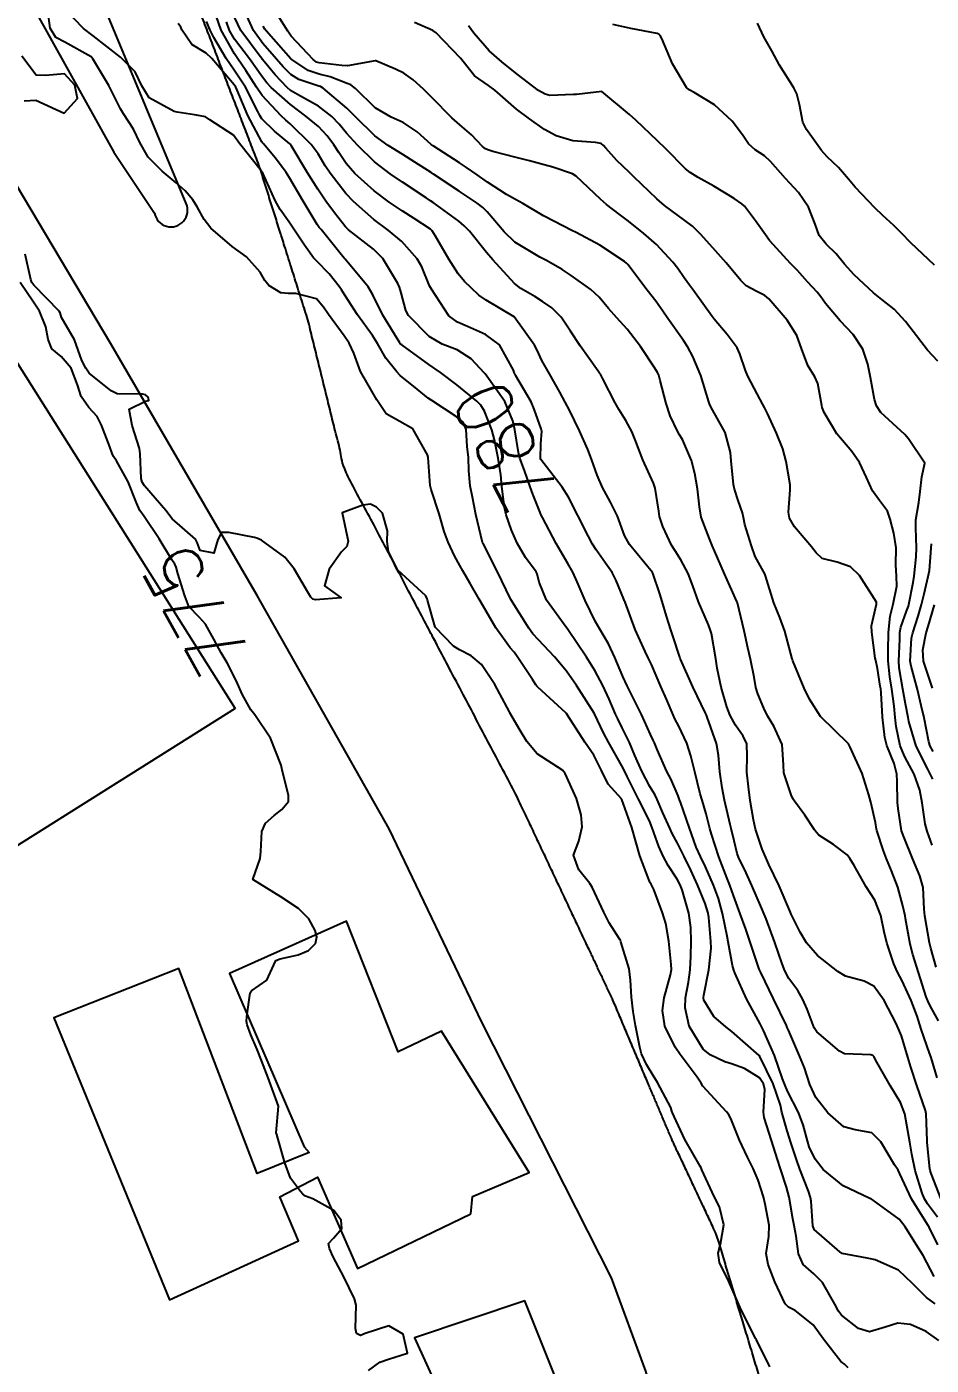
# Model space of a CAD drawing. Header units: metres. Extents: x 307586 to 320046, y 7427249 to 7434250.
# Drawn here: x 319146.4 to 319210.4, y 7429113.6 to 7429208.2 of the extents above; entities that cross this region are included whole.
import ezdxf
from ezdxf.enums import TextEntityAlignment as Align

# ---------------------------------------------------------------- set-up
doc = ezdxf.new("R2010")
doc.units = ezdxf.units.M
doc.header["$MEASUREMENT"] = 0
for name, color, linetype in [('Cotas', 45, 'Continuous'), ('Curvas de Nivel 1m', 11, 'Continuous'), ('Curvas de Nivel 5m', 15, 'Continuous'), ('Edificações', 30, 'Continuous'), ('Vias Primárias', 230, 'Continuous')]:
    doc.layers.add(name, color=color, linetype=linetype)
doc.styles.add('Style-STANDARD', font='STANDARD.shx')

msp = doc.modelspace()

# ---------------------------------------------------------------- linework, layer by layer
at = {"layer": 'Curvas de Nivel 1m', "flags": 128}
for points, elevation in [([(319204.476, 7429113.382), (319204.207, 7429113.628), (319203.967, 7429113.836), (319202.731, 7429115.403), (319201.998, 7429116.42), (319200.719, 7429117.429), (319200.245, 7429117.666), (319200.018, 7429117.912), (319199.293, 7429119.447), (319198.807, 7429120.691), (319198.685, 7429121.454), (319198.857, 7429122.666), (319198.881, 7429123.452), (319198.603, 7429124.949), (319198.477, 7429125.456), (319198.121, 7429126.632), (319197.763, 7429127.464), (319197.347, 7429128.261), (319196.786, 7429129.474), (319196.168, 7429131.01), (319196.005, 7429131.316), (319195.862, 7429131.485), (319194.2, 7429133.288), (319194.068, 7429133.511), (319193.794, 7429133.927), (319192.586, 7429135.526), (319192.231, 7429136.043), (319191.514, 7429137.541), (319191.347, 7429138.627), (319191.465, 7429139.542), (319191.918, 7429141.164), (319191.978, 7429141.535), (319191.954, 7429141.879), (319191.8, 7429143.538), (319191.581, 7429144.787), (319191.336, 7429145.545), (319190.723, 7429147.199), (319190.539, 7429147.558), (319190.482, 7429147.666), (319190.376, 7429147.892), (319189.73, 7429149.567), (319189.485, 7429150.486), (319189.177, 7429151.572), (319188.463, 7429153.559), (319188.453, 7429153.58), (319188.443, 7429153.596), (319187.507, 7429154.647), (319187.037, 7429155.601), (319186.479, 7429156.678), (319185.843, 7429157.617), (319184.624, 7429159.517), (319184.553, 7429159.63), (319184.513, 7429159.679), (319183.947, 7429160.207), (319182.531, 7429161.485), (319182.452, 7429161.571), (319182.393, 7429161.652), (319182.16, 7429162.034), (319181.064, 7429163.672), (319180.846, 7429163.956), (319180.569, 7429164.284), (319179.548, 7429165.69), (319178.607, 7429167.304), (319178.385, 7429167.703), (319177.734, 7429168.824), (319177.234, 7429169.721), (319177.017, 7429170.105), (319176.643, 7429170.78), (319176.182, 7429171.735), (319175.909, 7429172.492), (319175.55, 7429173.741), (319174.972, 7429175.476), (319174.908, 7429175.748), (319174.764, 7429177.719), (319174.76, 7429177.75), (319174.735, 7429177.91), (319173.691, 7429179.761), (319172.758, 7429180.271), (319171.804, 7429180.825), (319171.132, 7429181.795), (319170.782, 7429182.427), (319169.975, 7429183.808), (319169.523, 7429185.106), (319169.182, 7429185.816), (319168.831, 7429186.334), (319167.712, 7429187.837), (319167.372, 7429188.356), (319166.864, 7429188.941), (319165.414, 7429189.318), (319164.867, 7429189.31), (319164.357, 7429189.367), (319163.501, 7429189.891), (319163.22, 7429190.238), (319162.882, 7429190.828), (319161.915, 7429191.91), (319160.904, 7429192.634), (319159.388, 7429193.935), (319158.929, 7429194.549), (319158.442, 7429195.452), (319158.129, 7429195.952), (319157.575, 7429196.587), (319156.955, 7429197.152), (319155.951, 7429197.98), (319154.977, 7429198.948), (319154.371, 7429199.999), (319153.925, 7429200.929), (319153.231, 7429202.017), (319153.018, 7429202.383), (319152.195, 7429204.028), (319151.062, 7429205.913), (319150.93, 7429206.041), (319149.073, 7429207.078), (319148.432, 7429207.425), (319148.044, 7429208.076), (319147.866, 7429209.314)], 777), ([(319210.879, 7429115.307), (319209.992, 7429115.952), (319208.891, 7429116.44), (319208.001, 7429116.533), (319207.09, 7429116.256), (319205.991, 7429115.927), (319205.205, 7429116.162), (319204.008, 7429117.09), (319203.786, 7429117.392), (319203.535, 7429117.878), (319202.669, 7429119.404), (319202.039, 7429120.019), (319201.301, 7429120.677), (319200.964, 7429121.426), (319200.807, 7429122.693), (319200.657, 7429123.431), (319200.564, 7429123.909), (319200.312, 7429125.437), (319200.114, 7429126.16), (319199.689, 7429127.444), (319199.485, 7429128.101), (319199.056, 7429129.451), (319198.54, 7429131.085), (319198.495, 7429131.457), (319198.593, 7429133.06), (319198.496, 7429133.457), (319198.207, 7429133.883), (319197.149, 7429134.535), (319196.217, 7429134.856), (319195.751, 7429135.02), (319194.716, 7429135.503), (319194.229, 7429135.904), (319193.238, 7429137.52), (319192.959, 7429138.83), (319192.981, 7429139.523), (319193.173, 7429140.632), (319193.307, 7429141.52), (319193.354, 7429142.473), (319193.375, 7429143.519), (319193.357, 7429144.495), (319193.211, 7429145.521), (319192.734, 7429147.16), (319192.589, 7429147.528), (319192.377, 7429147.923), (319191.741, 7429148.894), (319191.381, 7429149.545), (319191.081, 7429150.231), (319190.623, 7429151.557), (319190.42, 7429152.045), (319189.651, 7429153.568), (319188.845, 7429155.19), (319188.659, 7429155.578), (319188.468, 7429155.941), (319187.536, 7429157.594), (319187.177, 7429158.277), (319186.542, 7429159.61), (319186.534, 7429159.63), (319186.513, 7429159.665), (319185.251, 7429161.623), (319184.548, 7429162.626), (319183.695, 7429163.639), (319182.575, 7429164.831), (319182.184, 7429165.261), (319181.883, 7429165.661), (319180.613, 7429167.68), (319179.649, 7429169.69), (319178.652, 7429171.651), (319178.638, 7429171.686), (319178.623, 7429171.73), (319178.152, 7429173.708), (319177.897, 7429174.914), (319177.737, 7429175.714), (319177.658, 7429176.777), (319177.619, 7429177.717), (319177.534, 7429178.512), (319177.468, 7429179.719), (319177.256, 7429180.22), (319176.762, 7429180.631), (319175.024, 7429181.747), (319174.776, 7429181.927), (319173.987, 7429182.555), (319172.799, 7429183.523), (319172.544, 7429183.774), (319171.772, 7429184.745), (319171.179, 7429185.795), (319170.831, 7429186.347), (319169.761, 7429187.811), (319168.867, 7429189.213), (319168.637, 7429189.59), (319168.48, 7429189.826), (319167.761, 7429190.716), (319166.891, 7429191.61), (319166.664, 7429191.852), (319166.015, 7429192.75), (319165.269, 7429193.867), (319164.928, 7429194.366), (319164.306, 7429195.249), (319163.957, 7429195.885), (319163.097, 7429197.772), (319163.023, 7429197.899), (319163.002, 7429197.928), (319162.974, 7429197.962), (319161.421, 7429199.916), (319160.999, 7429200.523), (319159.339, 7429201.607), (319159.012, 7429201.805), (319158.913, 7429201.843), (319158.246, 7429201.952), (319157.015, 7429202.139), (319156.797, 7429202.192), (319155.031, 7429203.163), (319154.527, 7429203.998), (319154.041, 7429204.993), (319153.062, 7429205.974), (319153.006, 7429206.021), (319151.078, 7429207.525), (319150.403, 7429208.047), (319149.103, 7429209.399)], 778), ([(319210.823, 7429122.068), (319210.21, 7429123.318), (319210.161, 7429123.396), (319210.085, 7429123.502), (319208.949, 7429125.332), (319208.129, 7429127.096), (319208.012, 7429127.341), (319207.765, 7429127.716), (319206.798, 7429129.354), (319206.159, 7429129.993), (319204.981, 7429130.197), (319204.163, 7429130.419), (319203.031, 7429131.401), (319202.189, 7429132.476), (319201.77, 7429133.416), (319201.378, 7429134.586), (319201.04, 7429135.428), (319200.25, 7429137.244), (319200.174, 7429137.441), (319200.108, 7429137.587), (319199.185, 7429139.451), (319198.291, 7429141.314), (319198.224, 7429141.461), (319198.187, 7429141.57), (319197.538, 7429143.472), (319197.231, 7429144.375), (319196.846, 7429145.482), (319196.362, 7429146.772), (319196.099, 7429147.493), (319195.915, 7429147.957), (319195.327, 7429149.501), (319194.818, 7429151.097), (319194.704, 7429151.507), (319194.428, 7429152.545), (319194.143, 7429153.513), (319194.017, 7429153.944), (319193.631, 7429155.518), (319193.353, 7429156.648), (319193.077, 7429157.524), (319192.505, 7429158.731), (319192.228, 7429159.252), (319192.092, 7429159.536), (319191.617, 7429160.637), (319191.222, 7429161.55), (319190.556, 7429163.092), (319190.335, 7429163.562), (319190.109, 7429164.023), (319189.405, 7429165.572), (319188.696, 7429167.495), (319188.666, 7429167.579), (319188.614, 7429167.719), (319188.077, 7429169.038), (319187.784, 7429169.593), (319187.307, 7429170.268), (319186.649, 7429171.202), (319186.398, 7429171.613), (319186.092, 7429172.185), (319185.366, 7429173.623), (319184.696, 7429174.913), (319184.24, 7429175.635), (319182.732, 7429177.578), (319182.71, 7429177.65), (319182.743, 7429178.686), (319182.808, 7429179.594), (319182.797, 7429179.65), (319182.754, 7429179.763), (319182.265, 7429181.155), (319182.045, 7429181.661), (319180.971, 7429183.507), (319180.875, 7429183.679), (319180.854, 7429183.73), (319180.805, 7429183.892), (319179.805, 7429185.69), (319178.834, 7429186.43), (319177.562, 7429186.999), (319176.847, 7429187.304), (319176.231, 7429187.736), (319175, 7429189.621), (319174.929, 7429189.749), (319174.874, 7429189.86), (319174.325, 7429191.196), (319173.998, 7429191.763), (319172.911, 7429192.988), (319171.932, 7429193.79), (319170.93, 7429194.548), (319169.489, 7429195.815), (319168.951, 7429196.386), (319167.828, 7429197.837), (319167.488, 7429198.352), (319166.986, 7429199.203), (319166.489, 7429199.855), (319165.007, 7429201.311), (319164.71, 7429201.574), (319164.38, 7429201.879), (319163.034, 7429203.326), (319162.638, 7429203.904), (319161.872, 7429205.095), (319161.307, 7429205.918), (319161.068, 7429206.265), (319160.13, 7429207.93), (319159.618, 7429209.425)], 781), ([(319210.779, 7429133.882), (319210.336, 7429135.318), (319210.228, 7429135.627), (319209.644, 7429137.326), (319209.358, 7429138.233), (319208.944, 7429139.333), (319208.287, 7429140.733), (319207.972, 7429141.343), (319207.709, 7429141.939), (319207.233, 7429143.351), (319207.054, 7429144.077), (319206.785, 7429145.363), (319206.359, 7429146.448), (319205.757, 7429147.376), (319204.895, 7429148.878), (319204.595, 7429149.388), (319204.395, 7429149.638), (319203.434, 7429150.368), (319202.409, 7429151.039), (319202.229, 7429151.231), (319202.097, 7429151.415), (319201.402, 7429152.451), (319200.688, 7429153.436), (319200.589, 7429153.583), (319200.447, 7429153.877), (319199.935, 7429155.445), (319199.91, 7429156.007), (319199.809, 7429157.447), (319199.215, 7429158.744), (319198.78, 7429159.457), (319198.518, 7429160.018), (319198.09, 7429161.028), (319197.944, 7429161.469), (319197.821, 7429162.194), (319197.568, 7429163.475), (319197.373, 7429164.28), (319197.123, 7429165.482), (319196.641, 7429167.461), (319196.637, 7429167.49), (319196.63, 7429167.507), (319196.614, 7429167.549), (319195.737, 7429169.499), (319195.025, 7429171.13), (319194.866, 7429171.508), (319194.66, 7429171.984), (319194.085, 7429173.516), (319193.962, 7429174.245), (319193.814, 7429175.519), (319193.633, 7429176.607), (319193.393, 7429177.523), (319192.748, 7429179.012), (319192.555, 7429179.337), (319192.429, 7429179.535), (319191.888, 7429180.667), (319191.605, 7429181.548), (319191.182, 7429183.169), (319191.081, 7429183.556), (319190.992, 7429183.744), (319190.808, 7429184.046), (319189.795, 7429185.57), (319188.841, 7429186.789), (319188.111, 7429187.591), (319187.516, 7429188.257), (319186.867, 7429189.058), (319186.287, 7429189.616), (319184.883, 7429190.602), (319184.258, 7429191.011), (319183.13, 7429191.656), (319182.895, 7429191.774), (319182.678, 7429191.881), (319180.912, 7429192.959), (319180.153, 7429193.688), (319178.937, 7429195.105), (319178.637, 7429195.401), (319178.237, 7429195.711), (319176.955, 7429196.563), (319175.157, 7429197.748), (319174.974, 7429197.866), (319173.822, 7429198.608), (319172.987, 7429199.147), (319171.941, 7429199.791), (319171, 7429200.475), (319169.626, 7429201.814), (319169.022, 7429202.412), (319167.337, 7429203.846), (319167.147, 7429203.951), (319167.044, 7429203.986), (319165.622, 7429204.438), (319165.052, 7429204.792), (319164.518, 7429205.339), (319164.036, 7429205.885), (319163.079, 7429206.986), (319162.427, 7429207.907), (319161.817, 7429209.202)], 784), ([(319210.619, 7429117.911), (319210.023, 7429118.361), (319209.016, 7429119.33), (319208.042, 7429120.275), (319206.398, 7429121.008), (319206.05, 7429121.077), (319205.824, 7429121.137), (319204.423, 7429121.384), (319204.054, 7429121.464), (319203.877, 7429121.571), (319202.079, 7429123.157), (319201.986, 7429123.411), (319201.849, 7429125.162), (319201.812, 7429125.414), (319201.671, 7429125.856), (319201.061, 7429127.426), (319200.813, 7429128.103), (319200.377, 7429129.437), (319200.327, 7429129.61), (319200.16, 7429130.124), (319199.794, 7429131.444), (319199.685, 7429131.94), (319199.171, 7429133.45), (319198.222, 7429135.392), (319198.178, 7429135.46), (319196.248, 7429137.162), (319195.82, 7429137.486), (319194.984, 7429138.223), (319194.272, 7429139.368), (319194.239, 7429139.51), (319194.24, 7429139.543), (319194.275, 7429139.711), (319194.63, 7429141.505), (319194.777, 7429143.042), (319194.761, 7429143.506), (319194.633, 7429145.214), (319194.578, 7429145.508), (319194.353, 7429146.19), (319193.822, 7429147.516), (319193.355, 7429148.549), (319192.883, 7429149.525), (319192.402, 7429150.463), (319192.033, 7429151.16), (319191.859, 7429151.538), (319191.369, 7429152.606), (319190.968, 7429153.552), (319190.794, 7429153.902), (319190.452, 7429154.467), (319189.872, 7429155.566), (319189.387, 7429156.663), (319189.005, 7429157.575), (319188.503, 7429158.61), (319188.175, 7429159.251), (319188.025, 7429159.587), (319187.579, 7429160.649), (319187.122, 7429161.601), (319186.549, 7429162.664), (319185.962, 7429163.616), (319184.649, 7429165.563), (319184.605, 7429165.63), (319184.583, 7429165.658), (319183.15, 7429167.645), (319182.626, 7429168.922), (319182.477, 7429169.498), (319182.4, 7429169.653), (319181.646, 7429170.668), (319181.07, 7429171.674), (319180.667, 7429172.588), (319180.299, 7429173.684), (319180.181, 7429174.192), (319179.97, 7429175.687), (319179.899, 7429176.504), (319179.724, 7429177.69), (319179.464, 7429178.974), (319179.273, 7429179.695), (319178.766, 7429181.004), (319178.496, 7429181.43), (319178.21, 7429181.708), (319176.79, 7429182.874), (319175.631, 7429183.742), (319174.808, 7429184.305), (319172.897, 7429185.695), (319172.823, 7429185.75), (319172.761, 7429185.834), (319171.558, 7429187.793), (319170.867, 7429189.222), (319170.527, 7429189.803), (319168.892, 7429191.753), (319168.86, 7429191.788), (319168.833, 7429191.821), (319168.534, 7429192.189), (319167.191, 7429193.846), (319167.072, 7429193.996), (319166.927, 7429194.21), (319165.921, 7429195.86), (319164.967, 7429197.49), (319164.725, 7429197.874), (319163.983, 7429198.885), (319163.131, 7429199.898), (319163.061, 7429199.966), (319162.994, 7429200.051), (319162.008, 7429201.91), (319161.271, 7429203.687), (319161.16, 7429203.919), (319161.045, 7429204.084), (319159.47, 7429205.936), (319159.069, 7429206.313), (319158.044, 7429206.922), (319157.354, 7429207.966), (319157.272, 7429208.154), (319157.09, 7429208.415)], 779), ([(319210.807, 7429124.026), (319210.099, 7429124.964), (319209.876, 7429125.322), (319209.7, 7429125.733), (319209.223, 7429127.329), (319208.986, 7429128.49), (319208.848, 7429129.333), (319208.562, 7429130.943), (319208.476, 7429131.337), (319208.185, 7429132.125), (319207.455, 7429133.347), (319206.42, 7429135.159), (319206.305, 7429135.359), (319206.224, 7429135.453), (319206.08, 7429135.508), (319204.226, 7429135.58), (319203.86, 7429135.762), (319202.249, 7429137.127), (319202.074, 7429137.413), (319201.581, 7429138.736), (319201.272, 7429139.425), (319200.91, 7429140.062), (319200.288, 7429140.911), (319199.994, 7429141.443), (319199.809, 7429141.936), (319199.291, 7429143.45), (319198.676, 7429145.12), (319198.539, 7429145.458), (319198.349, 7429145.887), (319197.668, 7429147.471), (319197.272, 7429148.367), (319196.728, 7429149.485), (319196.635, 7429149.726), (319196.404, 7429150.623), (319196.197, 7429151.492), (319196.129, 7429151.781), (319195.737, 7429153.497), (319195.573, 7429154.378), (319195.407, 7429155.501), (319195.295, 7429156.687), (319195.17, 7429157.503), (319194.511, 7429159.365), (319194.446, 7429159.511), (319194.375, 7429159.651), (319193.485, 7429161.52), (319192.61, 7429163.482), (319192.589, 7429163.53), (319192.564, 7429163.614), (319192.092, 7429165.052), (319191.926, 7429165.54), (319191.627, 7429166.515), (319191.332, 7429167.549), (319191.164, 7429168.097), (319190.659, 7429169.56), (319190.649, 7429169.575), (319190.633, 7429169.598), (319189.009, 7429171.576), (319188.662, 7429172.214), (319188.156, 7429173.588), (319187.668, 7429174.571), (319187.099, 7429175.604), (319186.716, 7429176.487), (319186.321, 7429177.614), (319186.065, 7429178.291), (319185.473, 7429179.623), (319184.767, 7429181.068), (319184.471, 7429181.633), (319184.081, 7429182.339), (319183.343, 7429183.645), (319182.812, 7429184.592), (319182.486, 7429185.321), (319182.301, 7429185.658), (319180.853, 7429187.68), (319178.864, 7429188.849), (319178.365, 7429189.204), (319177.802, 7429189.716), (319177.331, 7429190.177), (319176.883, 7429190.714), (319176.239, 7429191.737), (319175.283, 7429193.381), (319175.046, 7429193.749), (319174.924, 7429193.863), (319173.785, 7429194.62), (319172.937, 7429195.177), (319172.008, 7429195.789), (319170.955, 7429196.581), (319169.588, 7429197.814), (319168.98, 7429198.505), (319168.451, 7429199.291), (319168.099, 7429199.833), (319167.621, 7429200.462), (319167.006, 7429201.132), (319166.123, 7429201.859), (319165.025, 7429202.678), (319163.656, 7429203.891), (319163.359, 7429204.208), (319163.05, 7429204.611), (319162.125, 7429205.909), (319161.084, 7429207.294), (319160.707, 7429207.924), (319160.497, 7429208.528)], 782), ([(319211.048, 7429125.306), (319210.342, 7429127.104), (319210.286, 7429127.318), (319210.265, 7429127.449), (319210.146, 7429128.61), (319210.063, 7429129.321), (319210.059, 7429129.416), (319209.997, 7429131.322), (319209.951, 7429131.557), (319209.332, 7429133.329), (319208.908, 7429134.641), (319208.704, 7429135.335), (319208.245, 7429136.841), (319208.045, 7429137.342), (319207.837, 7429137.765), (319207.031, 7429139.352), (319206.283, 7429140.354), (319205.618, 7429140.701), (319204.29, 7429141.058), (319203.742, 7429141.396), (319202.31, 7429142.523), (319201.523, 7429143.422), (319201.088, 7429144.186), (319200.457, 7429145.438), (319200.347, 7429145.683), (319199.587, 7429147.448), (319198.874, 7429148.969), (319198.646, 7429149.457), (319198.399, 7429150.043), (319198.039, 7429151.095), (319197.934, 7429151.467), (319197.778, 7429152.115), (319197.556, 7429153.473), (319197.421, 7429154.444), (319197.302, 7429155.477), (319197.333, 7429156.625), (319197.316, 7429157.478), (319197.053, 7429158.036), (319196.506, 7429158.798), (319196.138, 7429159.494), (319195.902, 7429160.113), (319195.494, 7429161.5), (319195.214, 7429162.842), (319195.119, 7429163.504), (319194.799, 7429165.289), (319194.743, 7429165.508), (319194.589, 7429165.893), (319193.892, 7429167.517), (319193.497, 7429168.649), (319193.16, 7429169.525), (319192.643, 7429170.489), (319192.234, 7429171.122), (319191.984, 7429171.54), (319191.375, 7429172.847), (319191.144, 7429173.553), (319191.075, 7429173.943), (319190.834, 7429175.558), (319190.708, 7429175.916), (319189.942, 7429177.568), (319189.459, 7429178.86), (319189.165, 7429179.576), (319188.761, 7429180.351), (319188.28, 7429181.1), (319187.988, 7429181.592), (319187.12, 7429183.283), (319186.952, 7429183.608), (319186.895, 7429183.7), (319186.805, 7429183.829), (319185.524, 7429185.623), (319184.838, 7429186.666), (319184.188, 7429187.637), (319183.527, 7429188.311), (319182.864, 7429188.767), (319182.306, 7429189.104), (319181.335, 7429189.675), (319180.876, 7429190.036), (319179.345, 7429191.695), (319178.901, 7429192.23), (319177.695, 7429193.718), (319177.316, 7429194.113), (319176.93, 7429194.427), (319175.121, 7429195.748), (319174.945, 7429195.871), (319174.623, 7429196.08), (319172.964, 7429197.186), (319172.081, 7429197.789), (319170.981, 7429198.64), (319169.767, 7429199.812), (319169.001, 7429200.665), (319168.475, 7429201.295), (319167.962, 7429201.836), (319167.024, 7429202.562), (319165.522, 7429203.379), (319165.04, 7429203.664), (319164.796, 7429203.874), (319163.951, 7429204.786), (319163.063, 7429205.862), (319163.035, 7429205.9), (319162.891, 7429206.076), (319161.524, 7429207.916), (319161.102, 7429208.819)], 783), ([(319210.697, 7429141.704), (319210.32, 7429143.054), (319210.244, 7429143.321), (319210.218, 7429143.427), (319209.91, 7429145.324), (319209.863, 7429145.812), (319209.782, 7429147.326), (319209.557, 7429148.153), (319209.059, 7429149.333), (319208.416, 7429150.908), (319208.294, 7429151.215), (319208.259, 7429151.342), (319208.01, 7429152.92), (319207.971, 7429153.347), (319207.942, 7429154.832), (319207.921, 7429155.348), (319207.727, 7429156.099), (319207.223, 7429157.359), (319207.063, 7429157.926), (319206.901, 7429159.364), (319206.811, 7429161.094), (319206.786, 7429161.366), (319206.752, 7429161.574), (319206.557, 7429162.824), (319206.428, 7429163.371), (319206.385, 7429163.551), (319206.145, 7429165.374), (319206.133, 7429165.832), (319206.488, 7429167.371), (319206.474, 7429167.511), (319205.281, 7429169.384), (319204.642, 7429169.99), (319203.707, 7429170.334), (319202.645, 7429170.591), (319202.216, 7429170.984), (319201.888, 7429171.421), (319200.674, 7429172.824), (319200.316, 7429173.444), (319200.257, 7429173.874), (319200.38, 7429175.443), (319200.363, 7429175.789), (319200.1, 7429177.446), (319199.86, 7429178.331), (319199.401, 7429179.454), (319198.767, 7429180.846), (319198.563, 7429181.255), (319198.447, 7429181.465), (319198.036, 7429182.219), (319197.387, 7429183.481), (319197.21, 7429183.887), (319196.819, 7429185.064), (319196.622, 7429185.492), (319195.908, 7429186.428), (319195.002, 7429187.509), (319194.855, 7429187.693), (319193.528, 7429189.523), (319193.261, 7429189.91), (319192.882, 7429190.436), (319192.422, 7429191.079), (319192.064, 7429191.548), (319190.911, 7429192.779), (319190.024, 7429193.569), (319188.931, 7429194.432), (319188.27, 7429194.923), (319187.39, 7429195.603), (319186.949, 7429196.001), (319185.249, 7429197.627), (319184.974, 7429197.779), (319183.577, 7429198.249), (319182.981, 7429198.426), (319181.947, 7429198.706), (319180.986, 7429198.939), (319179.337, 7429199.349), (319178.991, 7429199.469), (319178.836, 7429199.547), (319178.621, 7429199.706), (319177.828, 7429200.544), (319177.008, 7429201.239), (319176.442, 7429201.736), (319175.034, 7429203.171), (319174.447, 7429203.759), (319173.717, 7429204.437), (319173.054, 7429204.908), (319172.459, 7429205.188), (319171.063, 7429205.765), (319171.028, 7429205.766), (319169.059, 7429205.425), (319168.673, 7429205.44), (319167.061, 7429205.616), (319166.88, 7429205.67), (319166.633, 7429205.854), (319165.088, 7429207.509), (319164.834, 7429207.874), (319164.159, 7429208.94)], 786), ([(319210.408, 7429150.322), (319210.057, 7429151.324), (319209.931, 7429151.821), (319209.716, 7429153.327), (319209.557, 7429154.223), (319209.152, 7429155.333), (319208.481, 7429156.571), (319208.154, 7429157.345), (319207.862, 7429158.705), (319207.792, 7429159.351), (319207.721, 7429160.156), (319207.564, 7429161.355), (319207.423, 7429162.228), (319207.309, 7429163.359), (319207.298, 7429164.087), (319207.324, 7429165.359), (319207.45, 7429166.508), (319207.655, 7429167.354), (319207.908, 7429168.633), (319207.903, 7429169.351), (319207.855, 7429170.141), (319207.864, 7429171.352), (319207.696, 7429172.378), (319207.436, 7429173.359), (319207.26, 7429173.933), (319206.696, 7429174.69), (319206.203, 7429175.375), (319205.776, 7429176.32), (319205.284, 7429177.384), (319204.74, 7429178.143), (319203.664, 7429179.401), (319202.775, 7429180.908), (319202.642, 7429181.273), (319202.613, 7429181.413), (319202.337, 7429182.958), (319202.119, 7429183.42), (319201.619, 7429184.236), (319201.169, 7429185.435), (319200.837, 7429186.352), (319200.171, 7429187.447), (319198.868, 7429188.951), (319198.59, 7429189.184), (319198.012, 7429189.473), (319197.268, 7429189.875), (319196.88, 7429190.243), (319195.858, 7429191.5), (319194.908, 7429192.54), (319194.035, 7429193.523), (319193.475, 7429194.079), (319192.932, 7429194.493), (319191.493, 7429195.554), (319190.95, 7429196.017), (319189.317, 7429197.577), (319188.976, 7429197.902), (319188.12, 7429198.729), (319187.338, 7429199.605), (319187.181, 7429199.793), (319186.996, 7429199.928), (319186.615, 7429199.995), (319184.998, 7429200.112), (319183.816, 7429200.462), (319183.006, 7429200.921), (319181.929, 7429201.671), (319181.023, 7429202.347), (319179.474, 7429203.696), (319179.046, 7429204.016), (319178.053, 7429204.715), (319177.246, 7429205.727), (319177.066, 7429205.96), (319175.33, 7429207.748), (319175.094, 7429207.908), (319173.809, 7429208.478)], 787), ([(319210.46, 7429154.987), (319210.307, 7429155.322), (319210.101, 7429155.691), (319209.275, 7429157.332), (319208.776, 7429159.072), (319208.724, 7429159.338), (319208.527, 7429160.307), (319208.343, 7429161.343), (319208.083, 7429162.872), (319208.049, 7429163.348), (319208.123, 7429164.891), (319208.142, 7429165.347), (319208.202, 7429165.733), (319208.606, 7429166.855), (319208.735, 7429167.215), (319208.771, 7429167.338), (319209.066, 7429168.898), (319209.141, 7429169.335), (319209.29, 7429170.697), (319209.307, 7429171.334), (319209.257, 7429172.755), (319209.267, 7429173.334), (319209.477, 7429174.551), (319209.581, 7429175.331), (319209.679, 7429176.37), (319209.891, 7429177.328), (319208.75, 7429179.05), (319208.612, 7429179.203), (319208.482, 7429179.344), (319206.776, 7429180.921), (319206.484, 7429181.373), (319206.34, 7429181.822), (319206.059, 7429183.377), (319205.874, 7429184.317), (319205.519, 7429185.383), (319204.838, 7429186.413), (319203.922, 7429187.399), (319202.865, 7429188.617), (319202.54, 7429189.086), (319202.276, 7429189.419), (319201.599, 7429190.148), (319200.888, 7429190.944), (319200.409, 7429191.445), (319198.917, 7429193.067), (319198.623, 7429193.464), (319197.921, 7429194.464), (319197.136, 7429195.487), (319196.946, 7429195.67), (319196.421, 7429196.026), (319194.964, 7429196.908), (319193.87, 7429197.527), (319193.311, 7429197.87), (319192.979, 7429198.143), (319191.575, 7429199.554), (319190.998, 7429200.114), (319189.458, 7429201.576), (319189.019, 7429201.969), (319187.043, 7429203.61), (319185.272, 7429203.395), (319185.039, 7429203.381), (319183.369, 7429203.324), (319183.039, 7429203.405), (319182.582, 7429203.665), (319181.054, 7429204.822), (319179.98, 7429205.691), (319179.074, 7429206.469), (319178.001, 7429207.716), (319177.624, 7429208.248)], 788), ([(319210.815, 7429184.539), (319210.1, 7429185.327), (319208.847, 7429186.95), (319208.541, 7429187.345), (319207.724, 7429188.219), (319206.868, 7429188.907), (319206.277, 7429189.376), (319204.892, 7429190.645), (319204.213, 7429191.4), (319203.617, 7429192.117), (319202.917, 7429192.808), (319202.428, 7429193.425), (319202.133, 7429194.226), (319201.665, 7429195.433), (319200.958, 7429196.47), (319200.047, 7429197.449), (319198.985, 7429198.648), (319198.566, 7429199.044), (319197.888, 7429199.477), (319197.421, 7429199.907), (319197.003, 7429200.542), (319196.278, 7429201.497), (319195.03, 7429202.652), (319193.591, 7429203.532), (319193.227, 7429203.72), (319193.046, 7429203.881), (319192.057, 7429205.55), (319191.301, 7429207.347), (319191.184, 7429207.559), (319191.094, 7429207.648), (319190.956, 7429207.7), (319189.098, 7429208.052), (319187.828, 7429208.327)], 789), ([(319146.192, 7429202.932), (319147.026, 7429202.978), (319149.013, 7429202.06), (319149.978, 7429203.102), (319149.789, 7429204.053), (319149.051, 7429204.852), (319147.702, 7429204.733), (319147.049, 7429204.748), (319146.02, 7429206.1)], 776), ([(319198.939, 7429113.45), (319197.982, 7429115.366), (319197.928, 7429115.461), (319197.868, 7429115.578), (319196.919, 7429117.471), (319196.033, 7429119.48), (319195.378, 7429120.822), (319195.292, 7429121.491), (319195.441, 7429122.11), (319195.692, 7429123.486), (319195.371, 7429124.766), (319195.008, 7429125.496), (319194.131, 7429127.38), (319194.079, 7429127.511), (319194.008, 7429127.638), (319192.935, 7429129.522), (319192.169, 7429131.155), (319192.05, 7429131.41), (319192.013, 7429131.532), (319191.932, 7429131.778), (319191, 7429133.548), (319190.692, 7429134.037), (319190.216, 7429134.825), (319189.867, 7429135.564), (319189.744, 7429136.052), (319189.433, 7429137.568), (319189.259, 7429138.574), (319189.156, 7429139.571), (319189.076, 7429140.781), (319188.991, 7429141.573), (319188.408, 7429143.493), (319188.369, 7429143.58), (319188.324, 7429143.66), (319187.581, 7429144.837), (319187.201, 7429145.597), (319186.369, 7429147.344), (319186.2, 7429147.612), (319185.423, 7429148.579), (319185.055, 7429149.623), (319185.425, 7429150.598), (319185.66, 7429151.618), (319185.582, 7429152.462), (319185.253, 7429153.622), (319184.461, 7429155.391), (319184.261, 7429155.632), (319182.48, 7429156.771), (319181.76, 7429157.661), (319181.273, 7429158.441), (319180.554, 7429159.679), (319180.538, 7429159.704), (319180.514, 7429159.748), (319179.482, 7429161.691), (319178.554, 7429163.092), (319177.805, 7429163.711), (319176.984, 7429164.141), (319176.57, 7429164.394), (319175.264, 7429165.743), (319174.726, 7429167.634), (319174.709, 7429167.749), (319174.615, 7429167.952), (319172.633, 7429169.77), (319171.96, 7429171.094), (319171.871, 7429171.782), (319171.895, 7429172.551), (319171.537, 7429173.787), (319171.113, 7429174.22), (319170.689, 7429174.439), (319170.142, 7429174.352), (319168.683, 7429173.82), (319169.106, 7429171.815), (319169.024, 7429171.441), (319168.645, 7429171.056), (319167.773, 7429169.833), (319167.449, 7429168.665), (319168.613, 7429167.82), (319166.8, 7429167.658), (319166.611, 7429167.722), (319166.481, 7429167.851), (319166.255, 7429168.216), (319165.303, 7429169.863), (319164.641, 7429170.683), (319162.983, 7429171.887), (319162.655, 7429172.027), (319162.485, 7429172.063), (319160.66, 7429172.424), (319160.149, 7429172.437), (319159.904, 7429171.927), (319159.602, 7429170.972), (319158.645, 7429171.151), (319158.431, 7429171.723), (319158.312, 7429171.945), (319156.674, 7429173.389), (319156.204, 7429173.975), (319154.7, 7429175.731), (319154.542, 7429175.992), (319154.463, 7429176.235), (319154.407, 7429177.993), (319154.351, 7429178.372), (319153.826, 7429179.999), (319153.614, 7429181.152), (319154.77, 7429181.712), (319155.003, 7429181.755), (319154.973, 7429181.988), (319154.775, 7429182.148), (319154.558, 7429182.211), (319152.776, 7429182.237), (319152.357, 7429182.438), (319150.798, 7429183.7), (319150.554, 7429184.042), (319150.27, 7429184.584), (319149.764, 7429186.051), (319148.839, 7429187.623), (319148.731, 7429187.951), (319148.662, 7429188.063), (319146.87, 7429189.914), (319146.74, 7429190.091), (319146.656, 7429190.312), (319146.274, 7429192.096)], 776), ([(319210.487, 7429156.942), (319210.278, 7429157.322), (319210.183, 7429157.637), (319209.842, 7429159.327), (319209.649, 7429160.206), (319209.371, 7429161.332), (319208.922, 7429162.974), (319208.871, 7429163.337), (319208.963, 7429164.953), (319209.045, 7429165.335), (319209.426, 7429166.507), (319209.657, 7429167.33), (319209.845, 7429168.103), (319210.146, 7429169.325), (319210.219, 7429169.745), (319210.353, 7429171.323), (319210.367, 7429171.621)], 789)]:
    msp.add_lwpolyline(points, dxfattribs=dict(at, elevation=elevation))
at = {"layer": 'Curvas de Nivel 5m', "flags": 128}
for points, elevation in [([(319210.567, 7429119.838), (319210.048, 7429120.83), (319209.782, 7429121.323), (319209.29, 7429122.102), (319208.52, 7429123.336), (319208.088, 7429123.886), (319206.183, 7429125.278), (319206.102, 7429125.315), (319206.068, 7429125.326), (319205.961, 7429125.362), (319204.116, 7429126.236), (319202.7, 7429127.404), (319202.14, 7429128.129), (319201.724, 7429128.992), (319201.591, 7429129.418), (319201.303, 7429130.561), (319200.971, 7429131.428), (319200.195, 7429132.944), (319199.971, 7429133.442), (319199.832, 7429133.818), (319199.273, 7429135.45), (319198.478, 7429137.229), (319198.367, 7429137.459), (319198.255, 7429137.692), (319197.281, 7429139.47), (319196.46, 7429141.309), (319196.394, 7429141.479), (319196.298, 7429141.829), (319195.985, 7429143.493), (319195.92, 7429143.901), (319195.594, 7429145.497), (319195.296, 7429146.563), (319194.958, 7429147.504), (319194.386, 7429148.782), (319194.031, 7429149.514), (319193.737, 7429150.179), (319193.249, 7429151.522), (319192.608, 7429153.361), (319192.551, 7429153.529), (319192.446, 7429153.821), (319191.929, 7429155.009), (319191.657, 7429155.542), (319190.959, 7429157.08), (319190.77, 7429157.556), (319190.685, 7429157.747), (319190.499, 7429158.158), (319189.859, 7429159.567), (319189.182, 7429160.918), (319188.846, 7429161.577), (319188.543, 7429162.247), (319187.985, 7429163.589), (319187.527, 7429164.55), (319186.908, 7429165.605), (319186.591, 7429166.166), (319185.884, 7429167.617), (319185.316, 7429168.933), (319184.996, 7429169.626), (319184.639, 7429170.246), (319183.817, 7429171.638), (319182.849, 7429173.48), (319182.767, 7429173.649), (319182.685, 7429173.83), (319182.165, 7429175.126), (319181.988, 7429175.661), (319181.574, 7429176.813), (319181.249, 7429177.672), (319181.149, 7429178.086), (319180.908, 7429179.678), (319180.884, 7429179.808), (319180.759, 7429180.324), (319180.201, 7429181.686), (319178.802, 7429183.64), (319178.755, 7429183.701), (319177.809, 7429184.711), (319176.819, 7429185.334), (319175.753, 7429185.741), (319174.831, 7429186.273), (319173.384, 7429187.772), (319173.202, 7429188.12), (319172.869, 7429189.374), (319172.741, 7429189.781), (319172.63, 7429190.028), (319171.562, 7429191.793), (319170.903, 7429192.452), (319169.129, 7429193.818), (319168.925, 7429194.023), (319168.138, 7429195.035), (319167.538, 7429195.841), (319166.956, 7429196.697), (319166.246, 7429197.857), (319165.074, 7429199.787), (319165.02, 7429199.87), (319164.993, 7429199.896), (319163.906, 7429200.79), (319163.011, 7429201.665), (319162.86, 7429201.902), (319162.723, 7429202.197), (319161.849, 7429203.912), (319161.055, 7429205.113), (319160.475, 7429205.926), (319159.607, 7429207.413), (319159.361, 7429207.937), (319159.099, 7429208.546)], 780), ([(319210.862, 7429137.914), (319210.269, 7429138.969), (319210.109, 7429139.322), (319210.005, 7429139.593), (319209.447, 7429141.329), (319209.048, 7429142.601), (319208.852, 7429143.335), (319208.531, 7429145.148), (319208.498, 7429145.338), (319208.353, 7429146.041), (319207.982, 7429147.346), (319207.545, 7429148.513), (319207.189, 7429149.358), (319206.972, 7429149.932), (319206.507, 7429151.369), (319206.491, 7429151.446), (319206.421, 7429151.919), (319206.083, 7429153.374), (319205.945, 7429153.878), (319205.468, 7429155.38), (319204.618, 7429157.261), (319204.556, 7429157.389), (319204.494, 7429157.487), (319202.513, 7429159.41), (319201.752, 7429160.648), (319201.366, 7429161.428), (319200.562, 7429163.365), (319200.53, 7429163.44), (319200.513, 7429163.49), (319199.995, 7429165.446), (319199.636, 7429166.411), (319199.221, 7429167.454), (319198.632, 7429169.357), (319198.611, 7429169.439), (319198.601, 7429169.46), (319197.902, 7429170.728), (319197.629, 7429171.475), (319197.161, 7429172.997), (319197.065, 7429173.484), (319197.014, 7429173.813), (319196.695, 7429174.69), (319196.437, 7429175.493), (319196.37, 7429175.831), (319196.211, 7429177.495), (319196.153, 7429178.082), (319195.769, 7429179.5), (319194.771, 7429181.322), (319194.673, 7429181.511), (319194.625, 7429181.661), (319194.063, 7429183.517), (319193.482, 7429184.858), (319193.131, 7429185.527), (319192.83, 7429185.994), (319191.733, 7429187.547), (319191.376, 7429188.07), (319190.865, 7429188.774), (319190.252, 7429189.566), (319188.891, 7429191.364), (319188.788, 7429191.477), (319188.661, 7429191.583), (319186.91, 7429192.743), (319185.232, 7429193.627), (319184.924, 7429193.784), (319183.698, 7429194.416), (319182.934, 7429194.814), (319181.471, 7429195.675), (319180.947, 7429195.97), (319180.308, 7429196.331), (319178.965, 7429197.195), (319178.231, 7429197.711), (319177.486, 7429198.23), (319176.981, 7429198.55), (319175.134, 7429199.749), (319174.994, 7429199.864), (319173.988, 7429200.75), (319173.009, 7429201.404), (319172.16, 7429201.789), (319171.023, 7429202.449), (319169.623, 7429203.814), (319169.295, 7429204.067), (319169.046, 7429204.176), (319167.847, 7429204.634), (319167.053, 7429204.829), (319166.285, 7429205.088), (319165.117, 7429205.869), (319165.064, 7429205.916), (319163.321, 7429207.897), (319163.215, 7429208.019), (319163.096, 7429208.209)], 785), ([(319210.583, 7429191.323), (319208.919, 7429192.909), (319208.703, 7429193.125), (319208.491, 7429193.346), (319207.71, 7429194.138), (319206.938, 7429194.845), (319206.358, 7429195.376), (319204.965, 7429196.829), (319204.512, 7429197.397), (319203.802, 7429198.229), (319202.988, 7429198.976), (319202.585, 7429199.424), (319201.541, 7429200.909), (319201.273, 7429201.437), (319201.035, 7429202.673), (319200.846, 7429203.442), (319200.628, 7429203.863), (319199.625, 7429205.454), (319199.078, 7429206.466), (319198.523, 7429207.469), (319198.063, 7429208.436)], 790), ([(319170.556, 7429113.189), (319171.361, 7429113.779), (319171.965, 7429113.994), (319173.319, 7429114.407), (319172.991, 7429115.76), (319171.992, 7429116.357), (319170.308, 7429115.795), (319169.981, 7429115.657), (319169.707, 7429115.803), (319169.627, 7429116.163), (319169.67, 7429117.803), (319169.558, 7429118.257), (319168.804, 7429119.812), (319168.047, 7429121.22), (319167.784, 7429121.823), (319167.723, 7429122.159), (319168.064, 7429122.537), (319168.658, 7429123.23), (319168.627, 7429123.815), (319168.09, 7429124.498), (319166.609, 7429125.323), (319166.1, 7429125.515), (319165.912, 7429125.654), (319165.733, 7429125.846), (319165.031, 7429126.775), (319164.629, 7429127.862), (319164.149, 7429129.606), (319164.062, 7429129.871), (319164.028, 7429129.998), (319164.173, 7429131.87), (319163.458, 7429133.877), (319162.985, 7429135.113), (319162.667, 7429135.886), (319162.233, 7429136.907), (319161.974, 7429137.628), (319161.931, 7429137.895), (319161.933, 7429138.209), (319162.184, 7429139.891), (319162.274, 7429140.03), (319163.37, 7429140.791), (319163.865, 7429141.874), (319163.998, 7429142.172), (319164.299, 7429142.299), (319165.586, 7429142.575), (319166.308, 7429142.888), (319166.793, 7429143.365), (319166.897, 7429143.841), (319166.789, 7429144.304), (319166.336, 7429145.119), (319165.592, 7429145.858), (319164.351, 7429146.673), (319162.363, 7429147.89), (319162.899, 7429149.372), (319162.937, 7429149.885), (319162.995, 7429151.296), (319163.255, 7429151.882), (319163.868, 7429152.429), (319164.427, 7429152.838), (319164.88, 7429153.421), (319164.883, 7429153.866), (319164.46, 7429155.53), (319164.389, 7429155.871), (319164.366, 7429155.969), (319163.623, 7429157.879), (319162.508, 7429159.533), (319162.238, 7429159.894), (319161.623, 7429161.002), (319161.219, 7429161.91), (319160.552, 7429163.211), (319160.134, 7429163.924), (319159.618, 7429164.884), (319159.029, 7429165.936), (319158.588, 7429166.413), (319157.85, 7429167.205), (319157.56, 7429167.956), (319157.064, 7429169.526), (319156.938, 7429169.965), (319156.854, 7429170.186), (319156.638, 7429170.491), (319155.737, 7429171.979), (319154.676, 7429173.56), (319154.38, 7429173.993), (319154.15, 7429174.533), (319153.542, 7429176.002), (319152.718, 7429177.492), (319152.504, 7429177.797), (319152.409, 7429178.015), (319152.254, 7429178.493), (319151.677, 7429180.026), (319151.366, 7429180.638), (319150.765, 7429181.265), (319150.221, 7429182.046), (319149.972, 7429182.861), (319149.523, 7429184.053), (319148.811, 7429184.879), (319148.154, 7429185.407), (319147.893, 7429186.074), (319147.725, 7429186.97), (319147.277, 7429188.083), (319146.852, 7429188.705), (319145.906, 7429190.1)], 775), ([(319210.438, 7429161.427), (319209.811, 7429163.328), (319209.764, 7429164.135), (319209.998, 7429165.326), (319210.126, 7429165.788), (319210.586, 7429167.32)], 790)]:
    msp.add_lwpolyline(points, dxfattribs=dict(at, elevation=elevation))
at = {"layer": 'Edificações'}
for points in [[(319161.127, 7429159.974), (319145.524, 7429150.173), (319130.309, 7429175.327), (319124.035, 7429171.712), (319114.163, 7429187.29), (319122.232, 7429192.583), (319109.428, 7429212.15), (319106.322, 7429210.395), (319100.697, 7429220.41), (319116.511, 7429230.669), (319161.127, 7429159.974)], [(319177.779, 7429124.267), (319177.901, 7429125.484), (319181.923, 7429127.189), (319175.707, 7429137.172), (319172.66, 7429135.711), (319169.003, 7429144.964), (319160.715, 7429141.259), (319165.999, 7429129.005), (319166.344, 7429128.591), (319162.686, 7429127.112), (319157.146, 7429141.6), (319148.288, 7429138.108), (319156.472, 7429118.188), (319165.601, 7429122.349), (319164.284, 7429125.47), (319166.949, 7429126.847), (319169.768, 7429120.391), (319177.779, 7429124.267)], [(319194.331, 7429072.357), (319188.34, 7429091.581), (319184.218, 7429107.49), (319185.716, 7429107.864), (319181.597, 7429118.112), (319173.809, 7429115.494), (319177.703, 7429106.966), (319170.738, 7429105.395), (319169.465, 7429110.183), (319165.63, 7429106.578), (319147.133, 7429112.562), (319137.398, 7429085.184), (319156.273, 7429078.053), (319161.815, 7429094.21), (319165.859, 7429079.249), (319160.017, 7429077.679), (319161.442, 7429072.113), (319160.169, 7429071.739), (319161.517, 7429065.231), (319167.208, 7429066.802), (319168.182, 7429064.708), (319194.331, 7429072.357)]]:
    msp.add_lwpolyline(points, dxfattribs=at)
at = {"layer": 'Vias Primárias'}
msp.add_lwpolyline([(319146.955, 7429226.606), (319146.832, 7429237.972), (319147.998, 7429245.521, 0.316473), (319144.581, 7429255.125), (319141.616, 7429257.038), (319122.888, 7429265.968, 0.359188), (319117.806, 7429264.699, 0.249583), (319117.43, 7429262.161), (319117.993, 7429260.646), (319122.887, 7429251.245), (319123.816, 7429249.335), (319128.216, 7429241.681), (319131.927, 7429235.393), (319136.008, 7429228.739), (319144.815, 7429213.207), (319152.528, 7429199.302), (319155.421, 7429195.007, 1.125446), (319157.662, 7429195.674), (319149.149, 7429216.135)], format="xyb", close=True, dxfattribs=at)
msp.add_lwpolyline([(319146.955, 7429226.606), (319146.832, 7429237.972), (319147.998, 7429245.521, 0.316473), (319144.581, 7429255.125), (319141.616, 7429257.038), (319122.888, 7429265.968, 0.359188), (319117.806, 7429264.699, 0.249583), (319117.43, 7429262.161), (319117.993, 7429260.646), (319122.887, 7429251.245), (319123.816, 7429249.335), (319128.216, 7429241.681), (319131.927, 7429235.393), (319136.008, 7429228.739), (319144.815, 7429213.207), (319152.528, 7429199.302), (319155.421, 7429195.007, 1.125446), (319157.662, 7429195.674), (319149.149, 7429216.135)], format="xyb", close=True, dxfattribs=at)
msp.add_lwpolyline([(319116.301, 7429020.629), (319147.753, 7429016.026), (319187.293, 7429011.34), (319199.823, 7429009.429), (319206.586, 7429008.866, 0.258086), (319214.663, 7429012.494, 0.104098), (319217.673, 7429018.953, 0.197623), (319216.611, 7429025.473), (319211.475, 7429042.697), (319205.586, 7429061.302), (319200.324, 7429079.85), (319194.81, 7429097.023), (319190.174, 7429113.134), (319187.73, 7429119.732), (319178.586, 7429137.763), (319172.006, 7429151.489), (319162.672, 7429167.964), (319152.334, 7429185.762), (319143.626, 7429200.361)], format="xyb", dxfattribs=at)
msp.add_lwpolyline([(319116.301, 7429020.629), (319147.753, 7429016.026), (319187.293, 7429011.34), (319199.823, 7429009.429), (319206.586, 7429008.866, 0.258086), (319214.663, 7429012.494, 0.104098), (319217.673, 7429018.953, 0.197623), (319216.611, 7429025.473), (319211.475, 7429042.697), (319205.586, 7429061.302), (319200.324, 7429079.85), (319194.81, 7429097.023), (319190.174, 7429113.134), (319187.73, 7429119.732), (319178.586, 7429137.763), (319172.006, 7429151.489), (319162.672, 7429167.964), (319152.334, 7429185.762), (319143.626, 7429200.361)], format="xyb", dxfattribs=at)
msp.add_rational_spline([(319236.35, 7429005.79), (319229.913, 7429007.599), (319228.097, 7429014.034), (319227.104, 7429017.553), (319226.11, 7429021.071), (319224.079, 7429027.548), (319222.047, 7429034.026), (319220.425, 7429039.615), (319218.802, 7429045.204), (319216.652, 7429052.222), (319214.502, 7429059.239), (319211.878, 7429067.301), (319209.254, 7429075.363), (319207.104, 7429082.793), (319204.954, 7429090.223), (319202.392, 7429098.794), (319199.829, 7429107.366), (319197.492, 7429115.096), (319195.154, 7429122.827), (319193.573, 7429126.186), (319191.992, 7429129.546), (319189.903, 7429134.483), (319187.815, 7429139.421), (319184.431, 7429146.599), (319181.046, 7429153.777), (319174.963, 7429165.308), (319168.88, 7429176.839), (319167.578, 7429182.122), (319166.275, 7429187.406), (319164.566, 7429192.828), (319162.857, 7429198.251), (319160.584, 7429204.168), (319158.31, 7429210.085), (319156.625, 7429214.983), (319154.94, 7429219.882), (319154.001, 7429224.428), (319153.061, 7429228.974), (319152.983, 7429233.55), (319152.905, 7429238.126), (319154.643, 7429248.645), (319165.199, 7429247.147), (319169.462, 7429246.787), (319173.724, 7429246.428), (319184.205, 7429245.621), (319194.498, 7429247.755), (319198.582, 7429249.377), (319202.665, 7429250.999), (319208.085, 7429252.969), (319213.504, 7429254.939), (319221.021, 7429259.451), (319228.537, 7429263.963), (319231.896, 7429266.449), (319235.254, 7429268.935), (319236.359, 7429263.524), (319237.464, 7429258.113), (319238.293, 7429255.311), (319239.123, 7429252.509), (319239.394, 7429250.462, 2.606), (319239.665, 7429248.414, 5.213)], [1, 0.872335858669, 1, 1, 1, 1, 1, 1, 1, 1, 1, 1, 1, 1, 1, 1, 1, 1, 1, 1, 1, 1, 1, 1, 1, 1, 1, 1, 1, 1, 1, 1, 1, 1, 1, 1, 1, 1, 1, 0.715144370845, 1, 1, 1, 0.990134877931, 1, 1, 1, 1, 1, 1, 1, 1, 1, 1, 1, 1, 1, 1, 1], degree=2, knots=[0, 0, 0, 1.021673, 1.021673, 2.021673, 2.021673, 3.021673, 3.021673, 4.021673, 4.021673, 5.021673, 5.021673, 6.021673, 6.021673, 7.021673, 7.021673, 8.021673, 8.021673, 9.021673, 9.021673, 10.021673, 10.021673, 11.021673, 11.021673, 12.021673, 12.021673, 13.021673, 13.021673, 14.021673, 14.021673, 15.021673, 15.021673, 16.021673, 16.021673, 17.021673, 17.021673, 18.021673, 18.021673, 19.021673, 19.021673, 20.569604, 20.569604, 21.569604, 21.569604, 21.850765, 21.850765, 22.850765, 22.850765, 23.850765, 23.850765, 24.850765, 24.850765, 25.850765, 25.850765, 26.850765, 26.850765, 27.850765, 27.850765, 28.850765, 28.850765, 28.850765], dxfattribs=at)
msp.add_rational_spline([(319236.35, 7429005.79), (319229.913, 7429007.599), (319228.097, 7429014.034), (319227.104, 7429017.553), (319226.11, 7429021.071), (319224.079, 7429027.548), (319222.047, 7429034.026), (319220.425, 7429039.615), (319218.802, 7429045.204), (319216.652, 7429052.222), (319214.502, 7429059.239), (319211.878, 7429067.301), (319209.254, 7429075.363), (319207.104, 7429082.793), (319204.954, 7429090.223), (319202.392, 7429098.794), (319199.829, 7429107.366), (319197.492, 7429115.096), (319195.154, 7429122.827), (319193.573, 7429126.186), (319191.992, 7429129.546), (319189.903, 7429134.483), (319187.815, 7429139.421), (319184.431, 7429146.599), (319181.046, 7429153.777), (319174.963, 7429165.308), (319168.88, 7429176.839), (319167.578, 7429182.122), (319166.275, 7429187.406), (319164.566, 7429192.828), (319162.857, 7429198.251), (319160.584, 7429204.168), (319158.31, 7429210.085), (319156.625, 7429214.983), (319154.94, 7429219.882), (319154.001, 7429224.428), (319153.061, 7429228.974), (319152.983, 7429233.55), (319152.905, 7429238.126), (319154.643, 7429248.645), (319165.199, 7429247.147), (319169.462, 7429246.787), (319173.724, 7429246.428), (319184.205, 7429245.621), (319194.498, 7429247.755), (319198.582, 7429249.377), (319202.665, 7429250.999), (319208.085, 7429252.969), (319213.504, 7429254.939), (319221.021, 7429259.451), (319228.537, 7429263.963), (319231.896, 7429266.449), (319235.254, 7429268.935), (319236.359, 7429263.524), (319237.464, 7429258.113), (319238.293, 7429255.311), (319239.123, 7429252.509), (319239.394, 7429250.462, 2.606), (319239.665, 7429248.414, 5.213)], [1, 0.872335858669, 1, 1, 1, 1, 1, 1, 1, 1, 1, 1, 1, 1, 1, 1, 1, 1, 1, 1, 1, 1, 1, 1, 1, 1, 1, 1, 1, 1, 1, 1, 1, 1, 1, 1, 1, 1, 1, 0.715144370845, 1, 1, 1, 0.990134877931, 1, 1, 1, 1, 1, 1, 1, 1, 1, 1, 1, 1, 1, 1, 1], degree=2, knots=[0, 0, 0, 1.021673, 1.021673, 2.021673, 2.021673, 3.021673, 3.021673, 4.021673, 4.021673, 5.021673, 5.021673, 6.021673, 6.021673, 7.021673, 7.021673, 8.021673, 8.021673, 9.021673, 9.021673, 10.021673, 10.021673, 11.021673, 11.021673, 12.021673, 12.021673, 13.021673, 13.021673, 14.021673, 14.021673, 15.021673, 15.021673, 16.021673, 16.021673, 17.021673, 17.021673, 18.021673, 18.021673, 19.021673, 19.021673, 20.569604, 20.569604, 21.569604, 21.569604, 21.850765, 21.850765, 22.850765, 22.850765, 23.850765, 23.850765, 24.850765, 24.850765, 25.850765, 25.850765, 26.850765, 26.850765, 27.850765, 27.850765, 28.850765, 28.850765, 28.850765], dxfattribs=at)

# ---------------------------------------------------------------- texts
at = {"layer": 'Cotas', "style": 'Style-STANDARD'}
for s, rotation, p in [('780', 117.56635, (319180.231, 7429178.511, 780)), ('775', 119.07585, (319158.334, 7429166.914, 775))]:
    msp.add_text(s, height=4, rotation=rotation, dxfattribs=at).set_placement(p, align=Align.MIDDLE_CENTER)

doc.saveas('drawing.dxf')
